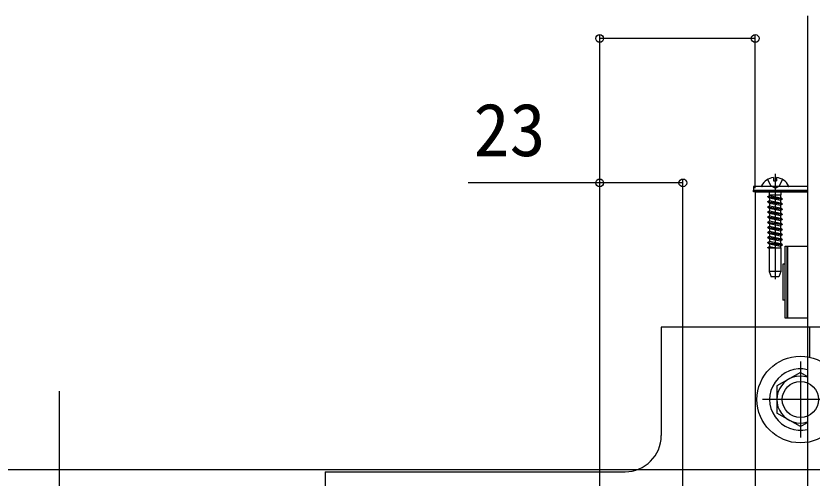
# Model space of a CAD drawing. Units: millimetres, scale not verified. Extents: x -875 to 875, y -1304 to 1296.
# Drawn here: x 487.5 to 707.7, y 370.6 to 498.5 of the extents above; entities that cross this region are included whole.
import ezdxf
from ezdxf.enums import TextEntityAlignment as Align

# ---------------------------------------------------------------- set-up
doc = ezdxf.new("R2010")
doc.units = ezdxf.units.MM
doc.header["$LTSCALE"] = 8
for name, color, linetype in [('0-4_YKK_12', 2, 'Continuous'), ('0-5_YKK_13', 4, 'Continuous'), ('0-6_YKK_D', 6, 'Continuous')]:
    doc.layers.add(name, color=color, linetype=linetype)
doc.styles.add('ＭＳ ゴシック', font='')
doc.styles.get('ＭＳ ゴシック').set_extended_font_data('MS Gothic')

msp = doc.modelspace()

# ---------------------------------------------------------------- linework, layer by layer
at = {"layer": '0-4_YKK_12'}
for p, q in [((706.5, 498.542), (706.5, 367.8)), ((697.5, 454.8), (697.5, 425.639)), ((692, 449.8), (706.5, 449.8)), ((692, 449.8), (692, 359.3)), ((704.5, 402.801), (704.5, 381.801)), ((499.5, 394.6), (499.5, 179.8)), ((715, 392.301), (694, 392.301)), ((792.221, 372.8), (-861.461, 372.8))]:
    msp.add_line(p, q, dxfattribs=at)
at = {"layer": '0-5_YKK_13'}
for p, q in [((697.925, 453.778), (697.925, 452.9)), ((695.45, 453.266), (696.355, 451.451)), ((699.55, 453.266), (698.645, 451.451)), ((701.096, 451.3), (693.904, 451.3)), ((695.88, 449.8), (695.88, 448.993)), ((697.5, 450.842), (696.355, 451.451)), ((697.5, 450.842), (698.645, 451.451)), ((699.12, 449.8), (699.12, 448.993)), ((695.5, 448.519), (696, 448.808)), ((695.5, 448.419), (695.5, 448.519)), ((695.5, 448.519), (699.5, 447.886)), ((695.5, 448.419), (696, 448.13)), ((695.5, 448.419), (699.5, 447.786)), ((695.5, 447.109), (696, 447.398)), ((695.5, 447.009), (695.5, 447.109)), ((695.5, 447.109), (699.5, 446.476)), ((695.88, 448.993), (699.12, 448.993)), ((696, 448.993), (696, 448.808)), ((696, 448.808), (699, 448.174)), ((696, 448.13), (699, 447.497)), ((696, 448.129), (696, 447.398)), ((696, 447.398), (699, 446.764)), ((699, 448.993), (699, 448.174)), ((699.5, 447.886), (699, 448.174)), ((699.5, 447.786), (699, 447.497)), ((699, 447.496), (699, 446.764)), ((699.5, 447.886), (699.5, 447.786)), ((695.5, 447.009), (696, 446.72)), ((695.5, 447.009), (699.5, 446.376)), ((695.5, 445.699), (696, 445.988)), ((695.5, 445.599), (695.5, 445.699)), ((695.5, 445.699), (699.5, 445.066)), ((695.5, 445.599), (696, 445.31)), ((695.5, 445.599), (699.5, 444.966)), ((696, 446.72), (699, 446.087)), ((696, 446.719), (696, 445.988)), ((696, 445.988), (699, 445.354)), ((696, 445.31), (699, 444.677)), ((696, 445.309), (696, 444.578)), ((699.5, 446.476), (699, 446.764)), ((699.5, 446.376), (699, 446.087)), ((699, 446.086), (699, 445.354)), ((699.5, 445.066), (699, 445.354)), ((699.5, 444.966), (699, 444.677)), ((699.5, 446.476), (699.5, 446.376)), ((699.5, 445.066), (699.5, 444.966)), ((695.5, 444.289), (696, 444.578)), ((695.5, 444.189), (695.5, 444.289)), ((695.5, 444.289), (699.5, 443.656)), ((695.5, 444.189), (696, 443.9)), ((695.5, 444.189), (699.5, 443.556)), ((695.5, 442.879), (696, 443.168)), ((695.5, 442.779), (695.5, 442.879)), ((695.5, 442.879), (699.5, 442.246)), ((695.5, 442.779), (696, 442.49)), ((695.5, 442.779), (699.5, 442.146)), ((696, 444.578), (699, 443.944)), ((696, 443.9), (699, 443.267)), ((696, 443.899), (696, 443.168)), ((696, 443.168), (699, 442.534)), ((699, 444.676), (699, 443.944)), ((699.5, 443.656), (699, 443.944)), ((699.5, 443.556), (699, 443.267)), ((699, 443.266), (699, 442.534)), ((699.5, 443.656), (699.5, 443.556)), ((695.5, 441.469), (696, 441.758)), ((695.5, 441.369), (695.5, 441.469)), ((695.5, 441.469), (699.5, 440.836)), ((695.5, 441.369), (696, 441.08)), ((695.5, 441.369), (699.5, 440.736)), ((696, 442.49), (699, 441.857)), ((696, 442.489), (696, 441.758)), ((696, 441.758), (699, 441.124)), ((696, 441.08), (699, 440.447)), ((696, 441.079), (696, 440.348)), ((699.5, 442.246), (699, 442.534)), ((699.5, 442.146), (699, 441.857)), ((699, 441.856), (699, 441.124)), ((699.5, 440.836), (699, 441.124)), ((699.5, 440.736), (699, 440.447)), ((699.5, 442.246), (699.5, 442.146)), ((699.5, 440.836), (699.5, 440.736)), ((695.5, 440.059), (696, 440.348)), ((695.5, 439.959), (695.5, 440.059)), ((695.5, 440.059), (699.5, 439.426)), ((695.5, 439.959), (696, 439.67)), ((695.5, 439.959), (699.5, 439.326)), ((695.5, 438.649), (696, 438.938)), ((695.5, 438.549), (695.5, 438.649)), ((695.5, 438.649), (699.5, 438.016)), ((695.5, 438.549), (696, 438.26)), ((695.5, 438.549), (699.5, 437.916)), ((696, 440.348), (699, 439.714)), ((696, 439.67), (699, 439.037)), ((696, 439.669), (696, 438.938)), ((696, 438.938), (699, 438.304)), ((699, 440.446), (699, 439.714)), ((699.5, 439.426), (699, 439.714)), ((699.5, 439.326), (699, 439.037)), ((699, 439.036), (699, 438.304)), ((699.5, 438.016), (699, 438.304)), ((699.5, 439.426), (699.5, 439.326)), ((695.5, 437.239), (696, 437.528)), ((695.5, 437.139), (695.5, 437.239)), ((695.5, 437.239), (699.5, 436.606)), ((695.5, 437.139), (696, 436.85)), ((695.5, 437.139), (699.5, 436.506)), ((695.5, 435.829), (696, 436.118)), ((696, 438.26), (699, 437.627)), ((696, 438.259), (696, 437.528)), ((696, 437.528), (699, 436.894)), ((696, 436.85), (699, 436.217)), ((696, 436.849), (696, 436.118)), ((696, 436.118), (699, 435.484)), ((699.5, 437.916), (699, 437.627)), ((699, 437.626), (699, 436.894)), ((699.5, 436.606), (699, 436.894)), ((699.5, 436.506), (699, 436.217)), ((699, 436.216), (699, 435.484)), ((699.5, 438.016), (699.5, 437.916)), ((699.5, 436.606), (699.5, 436.506)), ((695.5, 435.729), (695.5, 435.829)), ((695.5, 435.829), (699.5, 435.196)), ((695.5, 435.729), (696, 435.44)), ((695.5, 435.729), (699.5, 435.096)), ((695.5, 434.419), (696, 434.708)), ((695.5, 434.319), (695.5, 434.419)), ((695.5, 434.419), (696.252, 434.3)), ((695.5, 434.319), (695.533, 434.3)), ((695.5, 434.319), (695.62, 434.3)), ((695.533, 434.3), (699.116, 434.3)), ((695.884, 434.3), (695.884, 427.8)), ((696, 435.44), (699, 434.807)), ((696, 435.439), (696, 434.708)), ((696, 434.708), (697.931, 434.3)), ((699.5, 435.196), (699, 435.484)), ((699.5, 435.096), (699, 434.807)), ((699, 434.806), (699, 434.3)), ((699.116, 434.3), (699.116, 427.8)), ((699.5, 435.196), (699.5, 435.096)), ((700.75, 434.8), (700.75, 414.8)), ((699.65, 429.8), (699.65, 419.8)), ((700.25, 429.8), (699.65, 429.8)), ((699.116, 427.8), (698.57, 426.3)), ((698.57, 426.3), (696.43, 426.3)), ((700.25, 419.8), (699.65, 419.8)), ((706.5, 414.8), (700.25, 414.8)), ((706.5, 414.8), (701, 414.8)), ((666, 412.301), (666, 382.301)), ((758, 412.301), (666, 412.301)), ((707, 412.301), (707, 404.038)), ((704.5, 399.801), (698, 396.059)), ((704.5, 399.801), (706.5, 398.65)), ((698, 396.059), (698, 388.543)), ((704.5, 384.801), (698, 388.543)), ((704.5, 384.801), (706.5, 385.952)), ((573, 372.301), (573, 267.301)), ((573, 372.301), (656, 372.301))]:
    msp.add_line(p, q, dxfattribs=at)
for points in [[(697.075, 453.778), (697.075, 452.9), (697.925, 452.9)], [(706.5, 451.3), (691.5, 451.3), (691.5, 450.3), (706.5, 450.3)], [(706.5, 449.8), (691.5, 449.8), (691.5, 450.3), (706.5, 450.3)], [(700.25, 414.8), (700.25, 434.8), (706.5, 434.8)], [(701, 414.8), (701, 434.8), (706.5, 434.8)], [(699.116, 427.8), (695.884, 427.8), (696.43, 426.3)]]:
    msp.add_lwpolyline(points, dxfattribs=at)
for radius in [12, 5]:
    msp.add_circle((704.5, 392.301), radius, dxfattribs=at)
for centre, radius, start, end in [((697.5, 449.6), 4.2, 95.80773, 152.71904), ((697.5, 449.6), 4.2, 27.28096, 84.19227), ((693.904, 451.454), 0.154, 152.71904, 270), ((701.096, 451.454), 0.154, 270, 27.28096), ((704.5, 392.301), 8.5, 76.39091, 283.60909), ((704.5, 392.301), 6.5, 72.07961, 287.92039), ((656, 382.301), 10, 270, 0)]:
    msp.add_arc(centre, radius, start, end, dxfattribs=at)
at = {"layer": '0-6_YKK_D'}
for p, q in [((649, 330), (649, 493.301)), ((692, 492.301), (649, 492.301)), ((692, 450.8), (692, 493.301)), ((649, 330), (649, 453.301)), ((672, 353.8), (672, 453.301))]:
    msp.add_line(p, q, dxfattribs=at)
msp.add_lwpolyline([(672, 452.301), (649, 452.301), (612.564, 452.301)], dxfattribs=at)
for centre in [(649, 492.301), (692, 492.301), (649, 452.301), (672, 452.301)]:
    msp.add_circle(centre, 1.075, dxfattribs=at)

# ---------------------------------------------------------------- texts
at = {"layer": '0-6_YKK_D', "style": 'ＭＳ ゴシック'}
msp.add_text('23', height=14.66, dxfattribs=at).set_placement((614.086, 455.301), align=Align.BOTTOM_LEFT)

doc.saveas('drawing.dxf')
